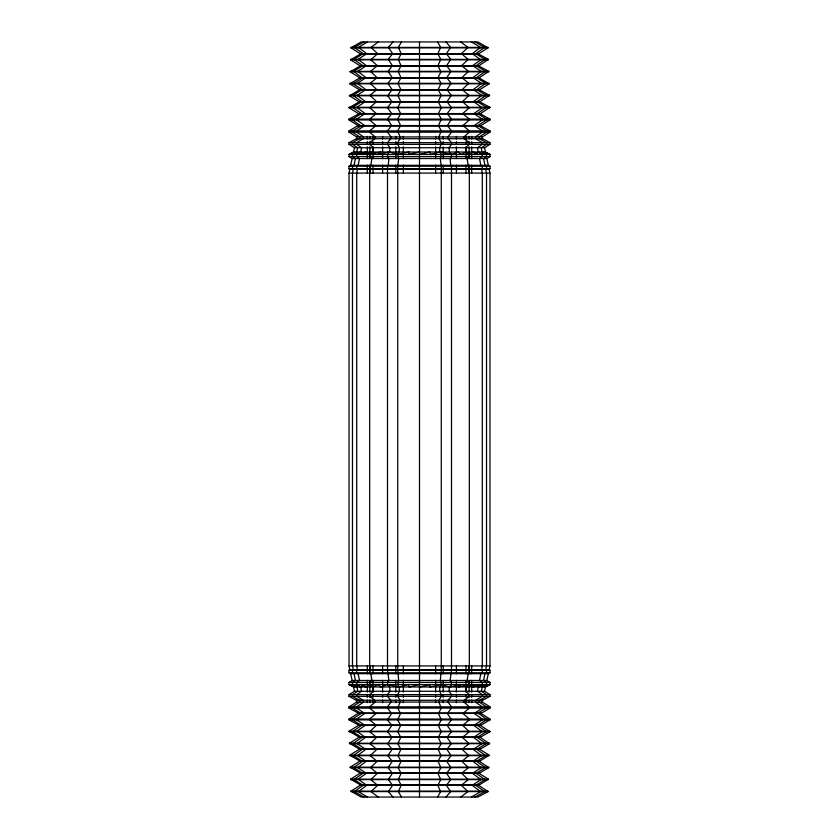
<?xml version="1.0" encoding="UTF-8"?>
<svg xmlns="http://www.w3.org/2000/svg" width="839" height="839" viewBox="0 0 839 839"><rect width="100%" height="100%" fill="white"/><g stroke="black" fill="none" stroke-linecap="round" stroke-linejoin="round"><path stroke-width="1.26" d="M349.055 107.759L358.819 102.064L480.181 102.064L489.934 107.298L480.537 113.59L358.463 113.59L349.055 107.759L489.945 107.759M349.423 95.772L359.197 90.088L479.803 90.088L489.557 95.321L480.16 101.613L358.84 101.613L349.423 95.772L489.577 95.772M349.8 83.795L359.574 78.1L479.426 78.1L489.2 83.795L479.793 89.626L359.207 89.626L349.8 83.795L489.2 83.795M350.178 71.818L359.941 66.124L479.059 66.124L488.812 71.357L479.415 77.649L359.585 77.649L350.178 71.818L488.822 71.818M350.545 59.831L360.319 54.147L478.681 54.147L488.434 59.38L479.038 65.673L359.962 65.673L350.545 59.831L488.455 59.831M350.922 47.854L361.095 41.95L477.905 41.95L488.078 47.854L478.67 53.686L360.33 53.686L350.922 47.854L488.078 47.854M358.075 126.028L480.925 126.028L489.976 130.884L489.976 132.163L482.257 136.946L356.743 136.946L349.024 132.163L349.024 130.884L358.085 125.567L349.024 119.956L349.024 119.096L358.452 114.041L480.548 114.041L489.976 119.096L489.976 119.956L480.915 125.567L358.085 125.567M478.67 785.314L360.33 785.314L350.922 791.146L361.095 797.05L477.905 797.05L488.067 791.596L478.67 785.314L488.455 779.169L479.038 773.327L359.962 773.327L350.545 779.169L360.319 784.853L478.681 784.853M479.038 773.327L488.812 767.643L479.415 761.351L359.585 761.351L350.178 767.182L359.941 772.876L479.059 772.876M479.415 761.351L489.2 755.205L479.793 749.374L359.207 749.374L349.8 755.205L359.574 760.9L479.426 760.9M479.793 749.374L489.557 743.679L480.16 737.387L358.84 737.387L349.423 743.228L359.197 748.912L479.803 748.912M480.16 737.387L489.934 731.702L480.537 725.41L358.463 725.41L349.055 731.241L358.819 736.936L480.181 736.936M480.537 725.41L489.976 719.904L489.976 719.044L480.915 713.433L358.085 713.433L349.024 719.044L349.024 719.904L358.452 724.959L480.548 724.959M480.915 713.433L489.976 708.116L489.976 706.837L482.257 702.054L356.743 702.054L349.024 706.837L349.024 708.116L358.075 712.972L480.925 712.972M378.2 797.05L371.016 791.596L377.665 785.314L370.754 779.62L377.403 773.327L370.492 767.643L377.131 761.351L370.219 755.656L376.868 749.374L369.957 743.679L376.606 737.387L369.695 731.702L376.344 725.41L369.663 719.904L369.663 719.044L376.071 713.433L369.663 708.116L369.663 706.837L375.127 702.054L374.855 700.282L369.663 696.339L369.663 694.629L373.502 691.263L372.852 686.973L369.663 684.561L369.663 682.411L371.866 680.481L370.838 673.675L369.663 672.784L369.663 670.204L370.24 669.7L369.663 665.914L369.663 173.086L370.24 169.3L369.663 166.216L370.838 165.325L371.866 158.519L369.663 156.589L369.663 154.439L372.852 152.027L373.502 147.737L369.663 144.371L369.663 142.661L374.855 138.718L375.127 136.946L369.663 132.163L369.663 130.884L376.071 125.567L369.663 119.956L369.663 119.096L376.344 113.59L369.684 107.759L376.606 101.613L369.957 95.321L376.868 89.626L370.219 83.344L377.131 77.649L370.492 71.357L377.403 65.673L370.744 59.831L377.665 53.686L371.016 47.404L378.2 41.95M460.8 41.95L467.984 47.404L461.335 53.686L468.246 59.38L461.597 65.673L468.508 71.357L461.87 77.649L468.781 83.344L462.132 89.626L469.043 95.321L462.394 101.613L469.316 107.759L462.656 113.59L469.337 119.096L469.337 119.956L462.929 125.567L469.337 130.884L469.337 132.163L463.873 136.946L464.145 138.718L469.337 142.661L469.337 144.371L465.498 147.737L466.148 152.027L469.337 154.439L469.337 156.589L467.134 158.519L468.162 165.325L469.337 166.216L468.76 169.3L469.337 173.086L469.337 665.914L468.76 669.7L469.337 670.204L469.337 672.784L468.162 673.675L467.134 680.481L469.337 682.411L469.337 684.561L466.148 686.973L465.498 691.263L469.337 694.629L469.337 696.339L464.145 700.282L463.873 702.054L469.337 706.837L469.337 708.116L462.929 713.433L469.337 719.044L469.337 719.904L462.656 725.41L469.305 731.702L462.394 737.387L469.043 743.679L462.132 749.374L468.781 755.656L461.87 761.351L468.508 767.643L461.597 773.327L468.246 779.62L461.335 785.314L467.984 791.596L460.8 797.05M349.832 669.7L489.168 669.7L489.976 670.204L489.976 672.784L488.319 673.675L350.681 673.675L349.024 672.784L349.024 670.204L349.832 669.7L349.024 665.914L349.024 173.086L349.832 169.3L349.024 168.796L349.024 166.216L350.681 165.325L488.319 165.325L489.976 166.216L489.976 168.796L489.168 169.3L349.832 169.3M350.681 165.325L352.139 158.519L349.024 156.589L349.024 154.439L353.523 152.027L485.477 152.027L489.976 154.439L489.976 156.589L486.861 158.519L352.139 158.519M354.446 147.737L484.554 147.737L489.976 144.371L489.976 142.661L482.635 138.718L356.365 138.718L349.024 142.661L349.024 144.371L354.446 147.737L353.523 152.027L349.894 154.439L356.753 152.027L357.624 147.737L352.474 144.371L352.474 142.661L359.459 138.718L359.816 136.946L352.474 132.163L352.474 130.884L361.074 126.028L352.474 119.956L352.474 119.096L361.452 113.59L352.516 107.298L361.808 101.613L352.873 95.321L362.165 89.626L353.209 83.795L362.5 78.1L353.576 71.357L362.878 65.673L353.932 59.38L363.235 53.686L354.289 47.404L363.958 41.95M356.365 138.718L356.743 136.946M482.257 702.054L482.635 700.282L489.976 696.339L489.976 694.629L484.554 691.263L354.446 691.263L349.024 694.629L349.024 696.339L356.365 700.282L482.635 700.282M484.554 691.263L485.477 686.973L489.106 684.561L482.247 686.973L481.376 691.263L486.526 694.629L486.526 696.339L479.541 700.282L479.184 702.054L486.526 706.837L486.526 708.116L477.926 712.972L486.526 719.044L486.526 719.904L477.548 725.41L486.484 731.702L477.192 737.387L486.127 743.679L476.835 749.374L485.771 755.656L476.479 761.351L485.424 767.643L476.122 773.327L485.068 779.62L475.765 785.314L484.711 791.596L475.042 797.05M486.861 680.481L352.139 680.481L349.024 682.411L349.024 684.561L353.523 686.973L485.477 686.973L489.976 684.561L489.976 682.411L486.861 680.481L488.319 673.675M489.168 669.7L489.976 665.914L489.976 173.086L489.168 169.3M401.451 41.95L398.315 47.404L401.22 53.686L398.2 59.38L401.105 65.673L398.085 71.357L400.99 77.649L397.969 83.344L400.874 89.626L397.854 95.321L400.759 101.613L397.728 107.759L400.633 113.59L397.717 119.096L400.518 125.567L397.717 130.884L400.109 136.946L399.993 138.718L397.717 142.661L397.717 144.371L399.395 147.737L399.112 152.027L397.717 154.439L398.682 158.519L397.717 166.216L397.717 670.204L398.682 680.481L397.717 684.561L399.112 686.973L399.395 691.263L397.717 694.629L397.717 696.339L399.993 700.282L400.109 702.054L397.717 708.116L400.518 713.433L397.717 719.904L400.633 725.41L397.738 731.702L400.759 737.387L397.854 743.679L400.874 749.374L397.969 755.656L400.99 761.351L398.085 767.643L401.105 773.327L398.2 779.62L401.22 785.314L398.315 791.596L401.451 797.05M437.549 797.05L440.685 791.596L437.78 785.314L440.8 779.62L437.895 773.327L440.915 767.643L438.01 761.351L441.031 755.656L438.126 749.374L441.146 743.679L438.241 737.387L441.262 731.702L438.367 725.41L441.283 719.904L438.482 713.433L441.283 708.116L438.891 702.054L439.007 700.282L441.283 696.339L441.283 694.629L439.605 691.263L439.888 686.973L441.283 684.561L440.318 680.481L441.283 670.204L441.283 166.216L440.318 158.519L441.283 154.439L439.888 152.027L439.605 147.737L441.283 144.371L441.283 142.661L439.007 138.718L438.891 136.946L441.283 130.884L438.482 125.567L441.283 119.096L438.367 113.59L441.272 107.759L438.241 101.613L441.146 95.321L438.126 89.626L441.031 83.344L438.01 77.649L440.926 71.818L437.895 65.673L440.8 59.38L437.78 53.686L440.685 47.404L437.549 41.95M474.213 153.904L476.521 154.439L478.282 152.027L477.464 147.737L482.299 144.371L482.299 142.661L475.755 138.718L475.409 136.946L482.299 132.163L482.299 130.884L474.224 125.567L482.299 119.956L482.299 119.096L473.888 113.59L482.268 107.759L473.553 101.613L481.922 95.321L473.217 89.626L481.586 83.344L472.881 77.649L481.261 71.357L472.556 65.673L480.936 59.831L472.221 53.686L480.59 47.404L471.539 41.95M364.787 685.096L362.479 684.561L360.718 686.973L361.536 691.263L356.701 694.629L356.701 696.339L363.245 700.282L363.591 702.054L356.701 706.837L356.701 708.116L364.776 713.433L356.701 719.044L356.701 719.904L365.112 725.41L356.732 731.241L365.447 737.387L357.078 743.679L365.783 749.374L357.414 755.656L366.119 761.351L357.739 767.643L366.444 773.327L358.064 779.169L366.779 785.314L358.41 791.596L367.461 797.05M354.341 152.027L352.474 154.439L352.474 156.589L355.432 158.519L354.048 165.325L352.474 166.216L352.474 168.796L353.24 169.3L352.474 173.086L352.474 665.914L353.24 669.7L352.474 670.204L352.474 672.784L354.048 673.675L355.432 680.481L352.474 682.411L352.474 684.561L354.341 686.973L349.024 684.561L489.976 684.561L484.659 686.973L486.526 684.561L486.526 682.411L483.568 680.481L484.952 673.675L486.526 672.784L486.526 670.204L485.76 669.7L486.526 665.914L486.526 173.086L485.76 169.3L486.526 168.796L486.526 166.216L484.952 165.325L483.568 158.519L486.526 156.589L486.526 154.439L484.659 152.027L489.976 154.439L349.024 154.439L354.341 152.027L349.894 154.439M392.988 41.95L388.373 47.404L392.642 53.686L388.205 59.38L392.474 65.673L388.038 71.357L392.295 77.649L387.859 83.344L392.128 89.626L387.691 95.772L391.96 101.613L387.513 107.759L391.792 113.59L387.503 119.096L391.624 125.567L387.503 130.884L387.503 132.163L391.016 136.946L390.838 138.718L387.503 142.661L387.503 144.371L389.967 147.737L389.548 152.027L387.503 154.439L387.503 156.589L388.918 158.519L388.258 165.325L387.503 166.216L387.503 670.204L388.918 680.481L387.503 682.411L387.503 684.561L389.548 686.973L389.967 691.263L387.503 694.629L387.503 696.339L390.838 700.282L391.016 702.054L387.503 706.837L387.503 708.116L391.624 713.433L387.503 719.904L391.792 725.41L387.524 731.702L391.96 737.387L387.691 743.679L392.128 749.374L387.859 755.656L392.295 761.351L388.038 767.643L392.474 773.327L388.205 779.62L392.642 785.314L388.373 791.596L392.988 797.05M446.012 797.05L450.627 791.596L446.358 785.314L450.795 779.62L446.526 773.327L450.963 767.643L446.705 761.351L451.141 755.656L446.872 749.374L451.309 743.679L447.04 737.387L451.476 731.702L447.208 725.41L451.497 719.904L447.376 713.433L451.497 708.116L451.497 706.837L447.984 702.054L448.162 700.282L451.497 696.339L451.497 694.629L449.033 691.263L449.452 686.973L451.497 684.561L451.497 682.411L450.082 680.481L451.497 670.204L451.497 166.216L450.742 165.325L450.082 158.519L451.497 156.589L451.497 154.439L449.452 152.027L449.033 147.737L451.497 144.371L451.497 142.661L448.162 138.718L447.984 136.946L451.497 132.163L451.497 130.884L447.376 125.567L451.497 119.096L447.208 113.59L451.487 107.759L447.04 101.613L451.309 95.321L446.872 89.626L451.141 83.344L446.705 77.649L450.963 71.357L446.526 65.673L450.795 59.38L446.358 53.686L450.627 47.404L446.012 41.95M469.337 154.439L472.871 152.027L477.58 153.233M361.42 685.767L366.129 686.973L369.663 684.561M367.461 41.95L358.41 47.404L366.779 53.686L358.075 59.38L366.444 65.673L357.739 71.357L366.119 77.649L357.414 83.344L365.783 89.626L357.078 95.321L365.447 101.613L356.743 107.298L365.112 113.59L356.701 119.096L356.701 119.956L364.776 125.567L356.701 130.884L356.701 132.163L363.591 136.946L363.245 138.718L356.701 142.661L356.701 144.371L361.536 147.737L360.718 152.027L362.479 154.439L366.129 152.027L367.891 153.233M471.109 685.767L472.871 686.973L476.521 684.561L478.282 686.973L477.464 691.263L482.299 694.629L482.299 696.339L475.755 700.282L475.409 702.054L482.299 706.837L482.299 708.116L474.224 713.433L482.299 719.044L482.299 719.904L473.888 725.41L482.257 731.702L473.553 737.387L481.922 743.679L473.217 749.374L481.586 755.656L472.881 761.351L481.261 767.643L472.556 773.327L480.925 779.62L472.221 785.314L480.59 791.596L471.539 797.05M484.659 686.973L489.106 684.561M466.148 152.027L460.926 154.439L458.283 152.027L451.497 154.439L439.888 152.027L430.522 154.439L429.82 152.027L419.5 154.439M372.852 686.973L378.074 684.561L380.717 686.973L387.503 684.561L399.112 686.973L408.478 684.561L409.18 686.973L419.5 684.561M366.129 152.027L356.701 154.439L356.701 156.589L359.48 158.519L358.18 165.325L356.701 166.216L356.701 168.796L357.424 169.3L356.701 173.086L356.701 665.914L357.424 669.7L356.701 670.204L356.701 672.784L358.18 673.675L359.48 680.481L356.701 682.411L357.624 691.263L352.474 694.629L352.474 696.339L359.459 700.282L359.816 702.054L352.474 706.837L352.474 708.116L361.095 713.433L352.474 719.044L352.474 719.904L361.452 725.41L352.516 731.702L361.808 737.387L352.873 743.679L362.165 749.374L353.229 755.656L362.521 761.351L353.576 767.643L362.878 773.327L353.932 779.62L363.235 785.314L354.289 791.596L363.958 797.05M472.871 686.973L482.299 684.561L482.299 682.411L479.52 680.481L480.82 673.675L482.299 672.784L482.299 670.204L481.576 669.7L482.299 665.914L482.299 173.086L481.576 169.3L482.299 168.796L482.299 166.216L480.82 165.325L479.52 158.519L482.299 156.589L481.376 147.737L486.526 144.371L486.526 142.661L479.541 138.718L479.184 136.946L486.526 132.163L486.526 130.884L477.905 125.567L486.526 119.956L486.526 119.096L477.548 113.59L486.484 107.298L477.192 101.613L486.127 95.321L476.835 89.626L485.771 83.344L476.479 77.649L485.424 71.357L476.122 65.673L485.068 59.38L475.765 53.686L484.711 47.404L475.042 41.95M362.479 154.439L372.852 152.027M466.148 686.973L476.521 684.561M369.663 154.439L380.717 152.027L378.074 154.439L389.548 152.027L397.717 154.439L409.18 152.027L408.478 154.439L419.5 152.027M419.5 686.973L430.522 684.561L429.82 686.973L441.283 684.561L449.452 686.973L460.926 684.561L458.283 686.973L469.337 684.561M350.933 47.404L488.067 47.404M350.566 59.38L488.434 59.38M350.188 71.357L488.812 71.357M349.811 83.344L489.189 83.344M349.444 95.321L489.557 95.321M349.066 107.298L489.934 107.298M349.024 119.096L489.976 119.096M349.024 119.956L489.976 119.956M349.024 130.884L489.976 130.884M349.024 132.163L489.976 132.163M349.024 142.661L489.976 142.661M349.024 144.371L489.976 144.371M349.024 156.589L489.976 156.589M349.024 166.216L489.976 166.216M349.024 168.796L489.976 168.796M349.024 173.086L489.976 173.086M349.024 665.914L489.976 665.914M349.024 670.204L489.976 670.204M349.024 672.784L489.976 672.784M349.024 682.411L489.976 682.411M349.024 694.629L489.976 694.629M349.024 696.339L489.976 696.339M349.024 706.837L489.976 706.837M349.024 708.116L489.976 708.116M349.024 719.044L489.976 719.044M349.024 719.904L489.976 719.904M349.055 731.241L489.945 731.241M349.066 731.702L489.934 731.702M349.423 743.228L489.577 743.228M349.444 743.679L489.557 743.679M349.8 755.205L489.2 755.205M349.811 755.656L489.189 755.656M350.178 767.182L488.822 767.182M350.188 767.643L488.812 767.643M350.545 779.169L488.455 779.169M350.566 779.62L488.434 779.62M350.922 791.146L488.078 791.146M350.933 791.596L488.067 791.596M479.939 153.831L482.299 154.439L478.282 152.027L486.526 154.439L482.247 152.027L489.106 154.439L485.477 152.027L484.554 147.737M359.061 685.169L356.701 684.561L360.718 686.973L352.474 684.561L356.753 686.973L349.894 684.561L353.523 686.973L354.446 691.263M484.659 152.027L489.106 154.439M349.894 684.561L354.341 686.973M472.871 152.027L476.521 154.439M362.479 684.561L366.129 686.973M482.257 136.946L482.635 138.718M486.861 158.519L488.319 165.325M350.681 673.675L352.139 680.481M356.365 700.282L356.743 702.054M471.686 136.338L471.686 138.959M471.686 141.581L471.686 144.203M471.686 146.825L471.686 158.623M471.686 165.178L471.686 173.044M471.686 665.956L471.686 673.822M471.686 680.377L471.686 692.175M471.686 694.797L471.686 697.419M471.686 700.041L471.686 702.663M469.127 136.338L469.127 138.959M469.127 141.581L469.127 144.203M469.127 146.825L469.127 158.623M469.127 165.178L469.127 173.044M469.127 665.956L469.127 673.822M469.127 680.377L469.127 692.175M469.127 694.797L469.127 697.419M469.127 700.041L469.127 702.663M466.002 136.338L466.002 138.959M466.002 141.581L466.002 144.203M466.002 146.825L466.002 158.623M466.002 165.178L466.002 173.044M466.002 665.956L466.002 673.822M466.002 680.377L466.002 692.175M466.002 694.797L466.002 697.419M466.002 700.041L466.002 702.663M456.406 136.338L456.406 138.959M456.406 141.581L456.406 144.203M456.406 146.825L456.406 158.623M456.406 165.178L456.406 173.044M456.406 665.956L456.406 673.822M456.406 680.377L456.406 692.175M456.406 694.797L456.406 697.419M456.406 700.041L456.406 702.663M443.191 136.338L443.191 138.959M443.191 141.581L443.191 144.203M443.191 146.825L443.191 158.623M443.191 165.178L443.191 173.044M443.191 665.956L443.191 673.822M443.191 680.377L443.191 692.175M443.191 694.797L443.191 697.419M443.191 700.041L443.191 702.663M435.63 136.338L435.63 138.959M435.63 141.581L435.63 144.203M435.63 146.825L435.63 158.623M435.63 165.178L435.63 173.044M435.63 665.956L435.63 673.822M435.63 680.377L435.63 692.175M435.63 694.797L435.63 697.419M435.63 700.041L435.63 702.663M419.5 41.95L419.5 797.05M403.37 136.338L403.37 138.959M403.37 141.581L403.37 144.203M403.37 146.825L403.37 158.623M403.37 165.178L403.37 173.044M403.37 665.956L403.37 673.822M403.37 680.377L403.37 692.175M403.37 694.797L403.37 697.419M403.37 700.041L403.37 702.663M395.809 136.338L395.809 138.959M395.809 141.581L395.809 144.203M395.809 146.825L395.809 158.623M395.809 165.178L395.809 173.044M395.809 665.956L395.809 673.822M395.809 680.377L395.809 692.175M395.809 694.797L395.809 697.419M395.809 700.041L395.809 702.663M382.594 136.338L382.594 138.959M382.594 141.581L382.594 144.203M382.594 146.825L382.594 158.623M382.594 165.178L382.594 173.044M382.594 665.956L382.594 673.822M382.594 680.377L382.594 692.175M382.594 694.797L382.594 697.419M382.594 700.041L382.594 702.663M372.998 136.338L372.998 138.959M372.998 141.581L372.998 144.203M372.998 146.825L372.998 158.623M372.998 165.178L372.998 173.044M372.998 665.956L372.998 673.822M372.998 680.377L372.998 692.175M372.998 694.797L372.998 697.419M372.998 700.041L372.998 702.663M369.873 136.338L369.873 138.959M369.873 141.581L369.873 144.203M369.873 146.825L369.873 158.623M369.873 165.178L369.873 173.044M369.873 665.956L369.873 673.822M369.873 680.377L369.873 692.175M369.873 694.797L369.873 697.419M369.873 700.041L369.873 702.663M367.314 136.338L367.314 138.959M367.314 141.581L367.314 144.203M367.314 146.825L367.314 158.623M367.314 165.178L367.314 173.044M367.314 665.956L367.314 673.822M367.314 680.377L367.314 692.175M367.314 694.797L367.314 697.419M367.314 700.041L367.314 702.663M356.753 152.027L356.701 154.439L360.718 152.027L352.474 154.439L356.753 152.027M482.299 684.561L482.247 686.973L486.526 684.561L478.282 686.973L482.299 684.561"/></g></svg>
